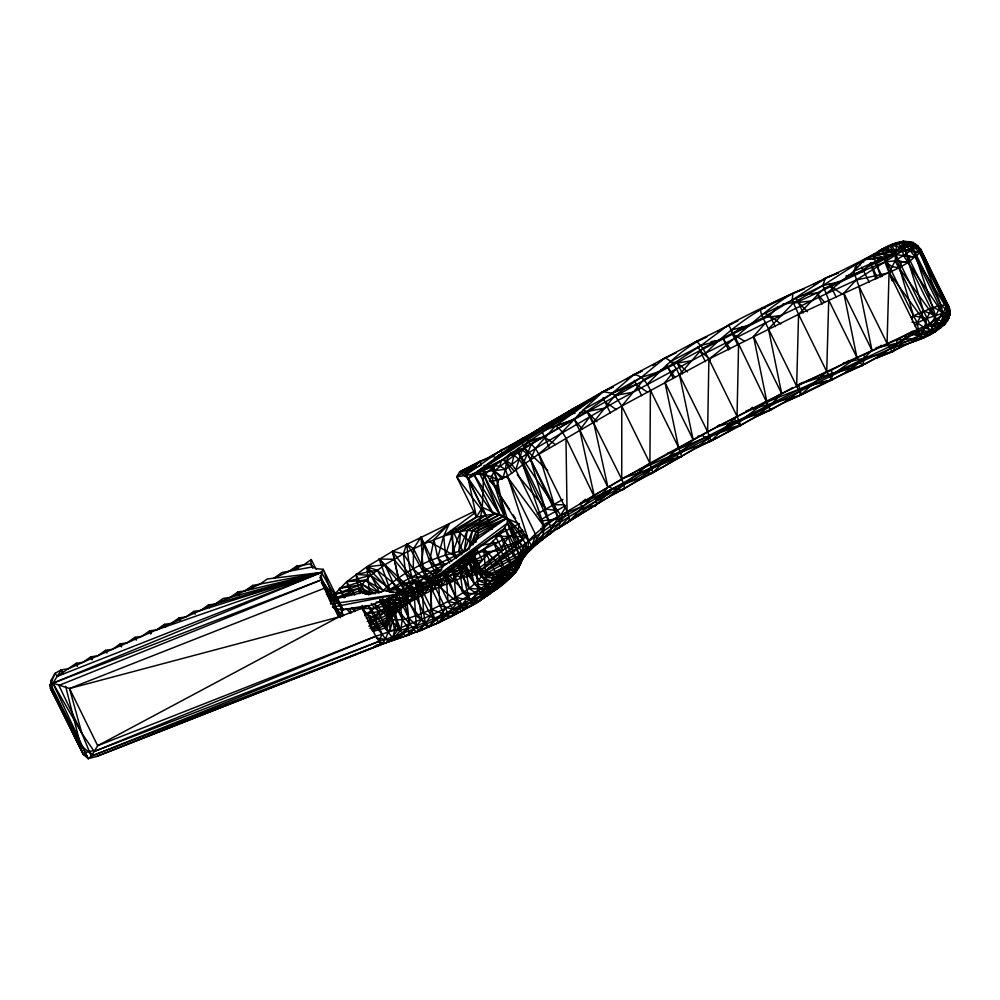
<?xml version="1.0" encoding="UTF-8"?>
<svg xmlns="http://www.w3.org/2000/svg" width="1000" height="1000" viewBox="0 0 1000 1000"><rect width="100%" height="100%" fill="white"/><g stroke="black" fill="none" stroke-linecap="round" stroke-linejoin="round"><path stroke-width="1.5" d="M851.787 266.537C871.275 260 901.55 226.3 920.8 249.525L948.938 306.725L947.862 309.938L943.487 314.438L927.2 325.037L826.712 371.562L766.725 401.087L707.625 431.737L649.912 463.225L594.113 495.288L569.212 521.2L556.7 529.188L609.15 496.65L624.375 488.663L623.95 484.8L621.737 479.2L621.763 406.037L614.9 395.538L612.163 393.4L603.237 391.575C555.138 418.075 509.525 448.738 459.663 471.825L456.675 476.788L476.488 517.05C486.238 515.725 498.537 511.075 507.088 517.987L528.562 540.562L531.337 545.2C525.788 562.075 506.9 569.412 492.925 577.938C482.35 595.763 461.388 604.25 444.038 614.1C425.95 621.487 406.625 633.025 386.5 629.95L384.775 628.212C386.737 604.25 412.925 594.688 430.875 584.25C449.475 576.587 470.913 563.525 491.112 573.663L492.837 575.4L492.925 577.938L481.138 577.025C468.225 592.263 449.387 600.925 431.75 609.462C418.525 614.275 404.387 622.15 389.95 619.412L379.613 599.975M455.363 558.2L452.638 552.675L460.55 531.413L467.238 530.45L493.55 514.425L473.738 474.162L603.237 391.575L633.962 374.575C642.613 375.575 646.95 383.188 650.413 390.2L649.912 463.225L652.8 472.537L609.15 496.65L567.212 522.575L612.45 488.787L704.55 437.85L800.075 388.988L904.137 339.712L924.538 327.738L935.863 323.488L941.388 322.863L946.938 319.2L950 314.525L948.938 306.725L919.712 252.75L918.363 247.662L902.738 245.662L895.812 251.5L890.35 254.725L853.65 271.388L825.888 293.962L765.512 322.912L705.75 353.1L618.425 400.15L535.388 448.488L518.938 459.137L505.45 469.363L488.338 471.163L479.988 474.35L473.738 474.162L456.675 476.788L485.725 515.237L460.55 531.413L443.663 536.062L423.812 543.85L403.425 553.812L384.925 564.775L370.575 575.388L362.075 584.4L360.387 587.938L360.487 590.7L362.362 592.587L366.538 594.325M453.425 566.312L455.763 597.137L462.2 604.325L469.538 606.737C484.787 600.2 494.787 587.587 506.825 577.05C514.237 570.837 521.312 563.65 524.2 554.175C549.637 521.875 590.35 506.65 623.95 484.8C690.913 446.025 759.625 410.25 829.438 376.9C865.1 358.775 902.725 344.4 938.35 326.475C945.713 322.463 952.875 315.7 948.938 306.725L946.6 305.138L917.75 245.275M526.9 535.9C513.938 546.725 493.013 545.363 482.3 560.288L458.088 562.125L461.375 570.413L461.287 577.95C433.938 589.312 402.238 600.588 384.688 625.675L371.887 630.325M445.538 572.013L446.262 577.825L455.763 597.137C477.125 604.212 496.725 591.525 511.2 576.9C518.1 571.013 521.362 562.513 524.2 554.175L522.938 547.825L507.088 517.987L497.188 487.05L497.3 480.15L494.225 471.112L494.387 465.825L509.45 454.4L603.237 391.575L613.112 386.9M652.2 468.787L637.312 480.45L622.875 489.75L612.45 488.787L582.837 506.05L579.562 504.225L612.45 488.787L651.562 473.475L695.113 448.475L711.038 440.763L707.625 431.737L708.888 359.1L702.825 348.162L696.7 341.213L633.962 374.575L626.512 379.4M697.837 436.262L702.337 435.438L710.325 441.413C740.337 425.475 769.812 408.512 800.987 395.012C829.925 378.05 862.775 368.587 889.925 348.675C910.788 342.525 936.775 337.35 949 317.5L947.862 309.938L919.712 252.75C904.812 247.85 889.175 253.062 874.075 253.962C826.888 279.962 776.038 299.237 728.575 324.913L738.587 343.9L737.038 416.287L740.713 425.175L710.325 441.413L673.375 454.65L639.9 469.525L623.6 477.938L579.562 504.225L585.513 499.25M796.65 386.175L798.575 314.363L792.2 300.062L792.95 293.263L803.988 288.812M449 569.075L453.35 573.413L462.85 592.725L470.35 599.25C492.587 594.35 524.113 573.85 522.938 547.825C540.662 523.625 569.637 511.15 594.113 495.288L579.788 430.05L590.175 416.163L586.475 411.65L583.475 409.675C564.362 429.2 546.888 451.05 522.788 464.712C512.8 472.238 503.05 481.788 489.487 480.812L494.225 471.112L514.05 455.375L531.312 444.188L586.475 411.65L612.163 393.4L633.962 374.575L641.963 370.887M837.925 273.038L825.312 277.987L822.913 285.525L828.725 300.1L826.712 371.562L831.612 380.138L845.275 372.55L859.663 362.6L871.963 350.35L858.913 286.212L853.65 271.388L857.688 263.125L863.85 261.85M872.55 259.475L879.225 250.725L895.812 251.5L900.113 248.363L907.1 246.588L915.337 257.238L947.862 309.938C946.575 338.125 910.825 338.35 893.05 351.463L892.113 351.613L887.062 343.4L889.05 272.725L884.887 262L884.338 257.65L874.075 253.962L873.863 257.137L880.863 276.913M468.425 555.538L468.888 561.087L478.387 580.4L491.362 581.2L515.275 568.075L520.413 563.95L521.413 551.45L522.938 547.825L507.45 523.075L507.088 517.987L476.062 531.413L467.238 530.45L458.988 551.163L460.35 553.925M879.225 250.725L891.1 245.125L895.812 251.5L895.163 260.8L927.2 325.037L929.925 331.438L929.75 334.8L906.7 334.513L896.55 339.963L846.363 362.413L831.25 370.363L799.338 384.038M915.65 251.5L915.337 257.238L943.487 314.438L945.275 324.175L939.513 328.438L930.512 325.2L895.4 253.812L889.5 245.775L881.65 249.475L873.863 257.137L870.962 256.112L858.65 262.95L860.125 264.913M870.812 258.863L870.962 256.112L868.25 259.225M316.075 569.3L311.288 559.587L303.363 565.1L274.1 578L282.038 572.487L312.6 566.9L316.825 568.763L323.275 569.35L321.425 572.425L267.325 578.975L259.4 584.487L68.213 668.812L61.438 669.788L55.138 673.25L50 685.062L50.562 688.512L83.413 754.513L88.225 758.637L91.263 756.162L382.1 643.95L409.075 634.812L408.075 628.2L408.713 617.888L406.362 596.375L394.775 587.925L377.875 592.575L371.188 593.538L362.362 592.587L331.1 599.85L326.325 593.862M83.413 754.513L50 685.062L52.938 683.175L57.138 676.413L55.138 673.25L51.3 680L50.562 688.512L83.413 754.513L87.925 751.475L95.1 750.575M449.588 569.05L454.988 574.2L461.287 577.95L482.987 572.788L523.6 539.188L518.325 531.9L519.012 523.837L482.325 507.388L468.137 478.562L464.875 473.387L461.838 471.012L480.85 460.875L494.438 455.863M472.062 553.075L471.625 557.712L478.387 580.4L488.212 585.087L506.725 580.1L511.2 576.9L517.7 566.388L519.675 555.462L521.413 551.45L507.45 523.075L431.763 580.062L402.025 593.587L338.612 617.038L69.525 688.512L52.938 683.175L88.225 758.637L96.55 756.488L384.3 643.25C421.55 631.487 457.713 615.588 490.15 593.638C491.9 575.737 511.475 569.712 519.675 555.462L507.45 523.075C491.213 550.988 458.65 564.45 431.763 580.062L430.825 615.5L424.9 624.688L416.575 631.925L413.4 629.388L410.175 624.275L387.688 599.1L398.875 628.45L402.3 633.488L406.037 635.812L439.35 622.438L469.538 606.737L481.037 599.6L490.812 589.113L499.4 582.962L505.3 570.988L493.025 541.163L511.55 565.325L512.962 571.5L511.2 576.9L501.312 585.013L477.537 594.25L462.85 592.725L459.613 569.062L460.637 559.9M470.062 552.9L482.413 571.975L491.112 573.663C513.175 563.5 531.188 548.05 550.288 533.55L551.125 528.9L530.55 459.5L535.388 448.488L555.337 426.05L558.587 427.887L562.487 432.287L565.962 438.088L567.075 511.438L559.738 523.038L550.288 533.55L547.075 535.725L559.325 527.4L559.738 523.038L538.938 454.25L535.388 448.488L531.312 444.188L527.812 442.5L522.35 449.8L515.75 469.812L544.338 526.737L542.225 539.538C531.312 548.725 518.112 557.163 513.775 571.562L491.362 581.2L481.138 577.025L471.625 557.712L473.2 551.675M366.287 618.25L372.25 617.087L407.262 604.362L408 597.163L398.488 577.85L392.512 551.362L474.062 511.488M746.112 410.863L800.987 395.012L831.612 380.138L832.35 373.338L831.25 370.363M911.95 322.137L917.262 322.863L924.538 327.738L935.225 331.575L918.625 330.8L917.262 322.863L913.5 315.75L895.4 253.812L896.988 242.963L904.562 243.388L912.975 248.188L918.462 247.938L920.8 249.525L949.375 309.538L941.388 322.863L930.512 325.2L935.225 331.575L941.538 320.6L943.487 314.438L903.575 255.837L902.525 250.45L900.113 248.363L903.388 243.738L908.763 241.625L915.238 243.875L920.8 249.525L919.712 252.75L908.175 262.475L899.062 267.838L798.575 314.363L708.888 359.1L621.763 406.037L538.938 454.25L567.075 511.438L569.163 517.125L569.212 521.2L567.212 522.575M312.8 567.975L310.75 563.812L311.288 559.587M330.562 604.075L331.1 599.85L334.237 594.55L346.688 581.712L366.825 566.788L392.512 551.362L403.425 553.812L413.288 569.087L422.788 588.4L424.275 594.275C407.812 594.513 392.75 602.6 376.15 602.038M96.55 756.488L392.287 640.288L400.775 629.938L402.35 619.4L399.2 598.587L393.85 595.425M474.425 542.913L477.95 533.288L507.088 517.987L525.8 543.663L524.2 554.175L520.413 563.95M549.375 523L522.788 464.712L518.938 459.137L514.05 455.375L509.45 454.4L506.538 460.825L505.45 469.363L528.562 540.562C528.513 551.425 522.863 560.712 515.275 568.075L492.925 577.938L482.488 574.188L472.987 554.875L473.762 549.9M476.163 541.775L482.325 507.388L483.762 470.438L636.138 384.55L699.963 350.6L769.737 315.462L777.575 306.913M466.488 556.013L464.837 564.913L469.113 588.375L477.537 594.25L494.75 590.225L498.3 587.8L506.825 577.05L511.55 565.325L500.188 534.288L516.375 560.125L517.7 566.388L515.7 572.05L506.725 580.1L483.55 589.475L469.113 588.375L456.55 564.138M468.8 548.975L472.463 530.45L499.812 514.612L484.125 475.363L479.988 474.35L499.812 514.612L467.238 530.45L464.338 550.4C433.8 556.413 403.462 570.538 381.125 592.425M442.475 567.388L437.725 557.725L443.663 536.062L449.312 523.775L433.963 539.612L429.6 561.112L439.113 580.425L443.038 585.112L447.225 577.038L445.188 572.9M369.062 623.088L400.062 609.362L401.737 601.512L384.925 564.775L379.137 559.038L393.787 559.25L405.575 573.438L422.788 588.4L415.412 599.275C397.425 600.4 381.025 609.7 362.675 608.387L362.088 605.438M924.538 327.738L926.55 318.488L933.125 307.413L941.125 305.375L946.6 305.138L947.837 313.062L946.938 319.2L942.138 325.737L945.275 324.175L949 317.5L949.987 311.925L947.862 309.938M473.9 550.7C470.138 567.125 451.15 573.638 438.562 582.175C421.213 590.675 403.05 600.325 383.325 600.862L389.95 619.412L389.812 630.825L392.825 620.175L387.5 600.862L384.787 599.637M377.238 638.2L392.287 640.288L397.013 620.175L392.85 600.087L388.762 598.038M470.9 552.463L468.888 561.087L474.338 584.225L483.55 589.475C502.362 588.525 513.013 578.325 516.375 560.125L505.037 528.2L431.763 580.062L424.9 575.363L394.775 587.925L402.025 593.587L427.512 627.463L438.638 622.5L448.312 613.825L457.4 602.35L479.237 589.65L497.738 577L483.775 548.638L486.562 584.862L481.225 595.388L471.15 605.575L469.538 606.737L453.338 609.325L439.975 605.638L424.9 575.363C443.762 564.663 466.55 555.425 478.038 536.05L477.95 533.288L476.062 531.413L504.35 515.812L497.3 480.15L491.7 476.425L484.125 475.363L504.35 515.812L472.463 530.45L464.338 550.4L467.125 550.4M472.837 545.075L476.062 531.413L469.062 549.038M918.363 247.662L920.8 249.525L914.237 246.863L909.262 243.538L908.763 241.625L891.1 245.125L903.238 241.363L913.075 242.413L913.85 244.6L912.975 248.188L935.387 315.163L935.863 323.488L942.788 323.812L947.438 321.112L950 314.525L948.938 306.725M462.638 557.962L464.837 564.913L474.338 584.225L488.212 585.087L510.913 575.588L518.787 567.7L520.95 561.812L519.675 555.462L505.037 528.2L446.3 572.425L457.4 602.35L430.825 615.5L398.875 628.45L389.3 641.275L385.588 638.938L361.825 607.9L343.088 609.612L336.637 609.025L332.425 607.163L402.025 593.587L414.613 580.15L422.238 590.15L431.75 609.462L444.038 614.1L449.675 617.463L459.787 607.85L468.638 596.05L460.075 564.487L479.237 589.65L481.225 595.388L481.037 599.6L478.725 601.188L462.2 604.325L448.062 601.487L438.562 582.175L435.012 570.175L438.762 572.725M515.75 469.812L511.775 464.338L514.05 455.375L518.275 448.475L522.35 449.8L526.838 453.837L530.55 459.5L557.837 517.25C545.288 546.613 513.075 557.463 487.788 572.788L482.987 572.788L473.837 569.712L464.562 558.112M475.625 542.238L477.95 533.288M497.3 480.15L503.1 477.5L505.45 469.363L499.9 466.1L501.45 460.213L506.538 460.825L511.775 464.338M435.012 570.175L431.763 580.062L449.762 617.125L438.638 622.5L436.613 619.475L430.825 615.5L416.863 587.188L414.613 580.15L430.462 586.325L431.75 609.462L434.575 618.5L429.025 627.05L425.238 622.388L423.625 612.85L422.238 590.15L404.462 584.375L402.025 593.587L410.175 624.275L402.3 633.488L396.075 639.062L391.812 636.9L368.212 605.525L343.088 609.612L338.612 617.038L97.675 745.713L91.263 756.162L81.8 733.162L58.9 685.438L321.425 579.837L321.425 572.425L252.625 585.462L244.688 590.975L237.913 591.95L229.988 597.463L223.212 598.438L215.275 603.95L208.5 604.925L200.575 610.438L193.8 611.413L185.863 616.912L179.088 617.888L171.163 623.4L164.387 624.375L156.45 629.888L149.675 630.862L141.75 636.375L134.963 637.35L127.037 642.862L120.262 643.838L112.338 649.35L105.55 650.325L97.625 655.837L90.85 656.812L82.925 662.325L76.137 663.3L57.138 676.413L61.438 669.788L63.475 673.925M474.15 550.525L472.987 554.875L481.138 577.025L482.413 571.975L472.912 552.663L482.488 574.188L492.837 575.4L517.013 563.95L522.038 560.075L527.112 549.925L525.8 543.663M477.262 538.95L478.038 536.05L507.088 517.987L476.35 539.6M874.075 253.962L896.062 254.65L915.337 257.238L909.912 256.337L908.175 262.475L936.325 319.662L938.35 326.475L940.7 328.025L939.513 328.438L944.963 321.65L936.325 319.662L899.062 267.838L892.3 266.712L884.887 262L854.225 274.613L823.763 288.625L798.575 314.363L826.712 371.562L800.875 394.775L784.575 402.062L770.525 410.2L754.475 417.287L740.275 425.688L704.55 437.85L670.888 452.388L639.9 469.525L642.65 471.65L651.562 473.475L695.113 448.475L710.05 437.225M372.725 631.438L384.775 628.212L388.363 615.7L380.9 600.525M368.963 626.312L394.05 614.125L396.512 605.662L391.763 596M946.6 305.138L945.475 308.875L935.863 323.488M477.188 538.825L478.038 536.05M799.388 384.162L832.35 373.338L862.325 365.6L864.712 358.062L863.888 354.95M825.888 293.962L856.15 280.038L884.887 262L895.163 260.8L910.2 251L914.237 246.863L915.238 243.875L896.45 243.412L896.988 242.963L904.975 250.225L933.125 307.413L938.775 310L942.775 313.288L943.838 318.675L941.388 322.863L942.138 325.737L949 317.5L947.275 315.763L943.487 314.438M369.95 628.325L389.4 618.525L392.463 609.475L387.038 598.45M494.225 471.112L503.1 477.5L507.287 476.75L535.312 533.975C531.95 556.5 510.775 565.913 492.837 575.4L482.413 571.975L472.088 552.463L480.913 570.475L491.112 573.663C511.725 565.425 531.25 553.663 543.438 534.6M384.775 628.212L388.438 617.9L388.363 615.7L379.663 599.913M371.275 629.263L386.238 622.413L389.725 612.863L382.938 599.062M384.688 625.675L389.725 612.863L381.362 600.188M899.062 267.838L901.812 261.613L908.175 262.475L895.163 260.8L889.05 272.725L856.15 280.038L843.825 293.15L856.875 357.3L862.325 365.6M667.9 452.962L670.888 452.388L717.113 426.85L770.525 410.2L738.587 343.9M531.312 444.188L522.788 464.712L544.338 526.737L529.525 550.662L524.975 553.938M911.775 319.475L913.5 315.75L933.125 307.413M936.325 319.662L929.925 331.438L922.525 337.975L917.2 329.913L889.05 272.725L927.2 325.037L938.35 326.475L934.237 332.225L929.925 331.438M386.238 622.413L392.463 609.475L384.925 599.675M896.45 243.412L903.238 241.363L912.975 248.188L941.125 305.375L930.512 325.2L942.788 323.812L950 314.525L947.837 313.062L942.775 313.288L941.125 305.375L918.462 247.938L913.075 242.413L912.975 248.188L904.975 250.225L885.35 258.55L878.988 257.7L876 263.888L882.175 276.438M845.275 372.55L861.663 365.637L875.738 358.325L893.05 351.463L897.087 343.2L896.55 339.963L923.75 337.725L913.475 334.038L912.513 331.213L906.7 334.513L904.137 339.712M915.225 326.438L923.55 311.012L904.975 250.225L904.562 243.388L903.238 241.363M520.95 561.812L515.7 572.05L510.913 575.588L491.362 581.2M389.4 618.525L396.512 605.662L389.738 597.913M446.3 572.425L468.638 596.05L470.825 601.675L471.15 605.575L459.8 612.188L444.038 614.1L439.35 622.438L434.575 618.5L423.625 612.85L414.125 593.538L404.462 584.375M896.988 242.963L889.5 245.775L887.125 249.925L885.35 258.55L892.062 280.887M394.05 614.125L401.737 601.512L395.425 595.013M542.45 525.337L560.65 515.2L565.525 507.337M400.062 609.362L408 597.163L392.238 582.2L377.113 570.2L366.825 566.788L369.7 594.6M364.613 615.662L366.75 613.787L379.55 611.438L392.238 606.737L407.262 604.362L415.087 592.75L405.575 573.438L403.425 553.812L406.6 543.962L413.537 548.625L433.575 589.5L419.925 590.288L407.163 593.688L395.8 595.062M920.125 335.125L927.2 325.037M943.838 318.675L947.837 313.062L945.475 308.875L941.125 305.375M460.575 561.575L468.5 570.475L476.838 573.675L503.062 549.862L501.275 547.238L509.113 536.65L522.238 529.788M890.35 254.725L884.887 262L902.525 250.45L909.262 243.538L902.738 245.662M409.075 634.812L416.312 625.662L414.125 593.538L394.775 587.925M676.112 352.85L665.138 357.775L641.338 377.287L614.9 395.538L593.6 422.013L607.925 487.25L596.263 500.925L596.487 504.888L594.738 506.125L612.45 488.787L609.438 486.812M623.6 477.938L642.65 471.65L681.712 456.562L678.562 447.388L664.95 382.375L676.275 368.587L670.925 361.337L665.138 357.775L659.175 361.625M445.725 608.425C438.025 618.362 429.375 628.875 416.575 631.925M737.875 320.95L728.575 324.913L700.875 345.613L673.138 363.75L643.812 379.55L621.763 406.037L649.912 463.225L609.15 496.65M467.05 555.913L473.837 569.712L476.838 573.675L523.6 539.188L503.062 549.862L492.113 551.438L471.613 561.55L461.375 570.413L452.375 581.213C434.95 579 417.7 584.788 400.087 583.312L386.925 591.237M782.588 304.288L797.875 301.812L863.737 271.15L870.575 262.987L876 263.888L885.35 258.55L881.65 249.475L887.125 249.925L895.4 253.812M444.637 564.738L431.763 580.062L457.4 602.35L459.787 607.85L460.662 611.45L459.8 612.188L453.338 609.325L448.062 601.487L446.262 577.825L441.262 574.425M476.55 548.688L482.3 560.288L469.525 575.413L462.15 571.987L454.85 564.5M688.275 346.45L696.7 341.213L733.775 322.9M399.825 637.825L408.075 628.2L402.35 619.4L392.85 600.087L387.075 598.35M823.25 279.413L825.987 277.95L792.2 300.062L762.975 317.762L702.825 348.162L679.475 374.538L693.088 439.562L680.913 452.912M739.525 421.737L766.725 401.087L753.538 336.438L765.512 322.912M857.688 263.125L822.913 285.525L793.325 303.025L768.5 328.975L781.688 393.625L769.3 406.5L754.475 417.287M853.65 271.388L864.737 259.65L884.338 257.65L854.225 274.613M540.95 528.825L543.787 528.288L552.038 519.612L563.562 517.225L582.837 506.05L560.65 515.2L553.612 504.8L522.762 444M559.325 527.4L569.163 517.125M637.312 480.45L652.8 472.537L678.562 447.388L650.413 390.2M473.2 473.338L468.137 478.562L476.488 517.05L452.612 533.3L445.475 554.888L449.55 563.162M369.35 625.15L384.475 612.175L400.838 601.2L419.925 590.288L440.387 580.188L451 571.362L471.613 561.55M647.138 384.275C664.987 366.5 683.325 347.287 706.55 336.9M484.125 475.363L494.387 465.825L499.9 466.1M695.113 448.475L711.038 440.763L737.038 416.287L708.888 359.1C737.362 337.625 761.875 311.337 792.95 293.263L804.15 288.837M480.238 461.475L481.312 464.975L464.875 473.387L480.85 460.875L459.663 471.825L468.137 478.562L483.762 470.438L509.562 509.513M705.75 353.1C730.487 328.237 759.287 307.075 791.988 294L756.725 311.438M719.287 424.837L717.113 426.85C753.725 407.812 790.975 389.125 831.612 380.138M573.4 419.837L555.337 426.05L603.237 391.575L583.475 409.675L641.338 377.287L659.45 371.688M749.075 410.275L752.425 407.262M367.163 621.55L387.9 605.575L417.725 587.863L451 571.362L461.375 570.413M406.037 635.812L413.4 629.388L421.887 619.487L416.863 587.188L424.9 575.363L438.562 582.175L439.975 605.638L444.038 614.1M482.3 560.288L461.287 577.95L462.15 571.987L457.388 562.337M843.45 362.875L846.363 362.413L848.737 360.45M876.125 347.612L879 347.212L881.4 345.262M449.312 523.775L423.812 543.85L421.375 564.938L439.113 580.425L433.575 589.5C423.462 575.138 417.25 558.175 406.6 543.962C409.338 561.4 408.237 582.837 424.275 594.275L430.875 584.25L413.288 569.087L413.537 548.625L421.037 537.05L437.775 571.587L414.6 583.025L395.6 593.837M366.025 605.788L362.675 608.387L366.75 613.787L372.25 617.087L377.7 617.425L368.713 621.325M366.75 613.787L389.312 597.75M513.775 571.562L518.787 567.7M392.287 640.288L408.075 628.2M588.025 401.438L571.938 413.675L552.337 425.1M589.288 400.625L603.237 391.575M503.062 549.862L469.525 575.413L468.5 570.475L462.388 558.062M494.75 590.225L505.363 582.188L506.825 577.05L505.3 570.988L483.775 548.638M451.725 561.3L445.475 554.888L443.663 536.062L474.837 512.938M518.975 546.45L482.987 572.788L478.025 569.7L467.762 555.225M582.575 404.087L573.038 408.713L566.6 413.375M560.65 515.2L563.562 517.225L482.987 572.788L538.488 542.1L550.288 533.55M742.387 326.8L732.375 334.012L737.875 345.175M784.575 402.062L799.287 391.538L762.975 317.762C761.188 314.037 757.85 306.887 765.125 308.137M829.438 376.9L856.875 357.3L828.725 300.1M489.913 457.05C507.425 446.05 526.35 437.688 543.438 425.975L581.15 404.925M487.175 595.65L498.3 587.8L499.4 582.962L497.738 577M531.087 548.2L535.262 545.275L536.812 540.062L535.312 533.975M288.738 571.525L296.588 566.075L310.75 563.812L312.6 566.9M543.438 425.975L473.738 474.162L499.812 514.612M538.488 542.1L542.225 539.538M889.925 348.675L917.2 329.913M490.15 593.638L478.725 601.188L470.35 599.25M456.675 476.788L480.85 460.875L465.913 474.975L485.725 515.237L452.612 533.3L452.638 552.675L456.6 557.125M573.038 408.713L473.738 474.162L494.387 465.825M556.7 529.188L569.212 521.2M652.6 365.613L655.225 364.012M541.675 427.225L571.538 409.812L571.938 413.675L575.025 413.3M540.425 519.925L565.887 505.462M443.663 536.062L476.488 517.05L482.325 507.388L492.25 529.362M562.9 499.412L537.112 514.025M717.638 331.488L727.062 326.05M525.087 534.637L521.425 536.75L495.363 536.225L490.025 538.9M910.825 317.275L913.5 315.75L926.55 318.488L942.775 313.288M494.225 458.038L514.113 447.113M792.675 387.575L766.312 402.287L770.525 410.2M449.675 617.463L460.662 611.45L470.825 601.675L479.237 589.65L472.688 556.487L486.562 584.862L490.812 589.113C456.587 612.4 418.3 628.9 378.988 641.388L94.225 751.475L81.8 733.162L52.938 683.175L321.425 572.425L343.088 609.612L324.425 588.212L321.425 579.837L52.938 683.175M813.637 284.55L820.5 280.887M670.925 361.337L700.875 345.613L718.85 340.525M462.137 560.163L509.113 536.65M519.012 523.837L495.363 536.225L501.275 547.238M501.45 460.213L473.738 474.162L523.1 437.762L521.712 438.787L522.038 441.325M908.15 343.625L892.113 351.613L875.738 358.325M602 392.512L613.162 386.987M761.587 314.938L822.913 285.525L840.15 281.637M390.812 591.962L379.137 559.038L400.087 583.312L423.1 571.075L467.3 550.163M632.987 375.375L642.138 370.975M917.262 322.863L926.55 318.488M664.438 358.425L669.725 355.95M441.838 569.7L437.775 571.587L423.1 571.075L421.037 537.05L429.6 561.112L440.613 571.062M696.275 341.712L706.925 336.863M51.3 680L52.362 687.712L50.562 688.512L80.5 744.9L87.925 751.475L92.85 754.338M94.225 751.475L375.788 636.275L398.875 628.45L374.237 603.55L388.2 631.925L385.588 638.938L382.1 643.95L378.988 641.388L375.788 636.275L361.825 607.9M827.337 277.4L838.138 273.025M91.263 756.162L378.988 641.388L382.175 633.888L368.212 605.525M57.138 676.413L321.425 572.425L244.688 590.975M81.8 733.162L69.525 688.512L324.425 588.212L338.612 617.038M375.788 636.275L97.675 745.713L69.525 688.512M546.1 429.637L574.15 419.275L582.025 428.75M527.812 442.5L545.775 436.112M589.475 400.925L592.388 399.888M611.35 393.212L636.138 384.55L647.6 392.225M156.45 629.888L321.425 572.425L229.988 597.463M660.75 369.862L667.85 367.45L674.963 377.438M200.575 610.438L321.425 572.425L215.275 603.95M375.363 646.062L384.3 643.25L379.725 642.763M369 594.338L360.487 590.7L331.1 599.85L321.3 582.5M375.35 645.925L384.3 643.25L379.688 643.475M855.088 267.538L857.975 266.712M581.8 508.975L596.487 504.888M375.337 645.75L384.3 643.25L379.75 643.938M845.875 276.062L863.737 271.15L869.237 282.312M531.025 434.175L535.1 433.062M731.112 330.125L748.962 325.325M510.712 445.688L520.763 442.987M528.025 441.062L544.025 436.838L555.425 444.588M498.963 454.675L504.862 453.512M665.7 460.75L681.712 456.562M711.05 341.763L715.575 340.637M718.587 339.888L723.112 338.75L730.238 348.75M723.988 429.338L740.713 425.175M378.3 644.75L384.3 643.25L379.787 644.2M846.363 362.413L893.05 351.463M813.65 384.012L831.225 380.037M879 347.212L923.75 337.725L922.525 337.975M586.475 411.65L604.663 408.125M614.9 395.538L633.188 392.163M481.125 545.262L498.45 542.238M799.762 295.725L816.688 292.938L824.55 302.337M673.138 363.75L691.488 360.763M332.075 603.85L402.025 593.587L385.812 590.688L391.688 592.312M435 565.425L447.312 563.663M510.637 452.775L517.85 451.863L553.612 504.8L564.15 504.738M762.975 317.762L781.175 315.462M579.637 412.738L587.325 411.8L596.888 421.688M540.7 521L552.038 519.612M913.475 334.038L935.225 331.575M793.325 303.025L811.4 300.988M366.825 566.788L384.925 564.775L415.087 592.75L415.412 599.275C397.013 590.938 397.025 568.212 392.512 551.362L411.4 577.075L439.75 576.987L443.038 585.112C424.988 584.338 407.587 590.887 389.363 589.675L366.825 566.788L379.5 592.463M518.325 531.9L523.962 531.3M914.038 331.112L918.625 330.8M492.113 551.438L472.312 552.238M448.062 571.413L451 571.362M369.087 622.413L372.038 622.388M889.5 245.775L896.325 246.025L904.975 250.225M669.775 362.225L677.025 362.638L687.475 371.875M903.575 255.837L909.912 256.337M878.988 257.7L873.863 257.137L885.35 258.55L913.5 315.75M895.163 260.8L901.812 261.613M517.225 474.775L546 509.05L557.013 510.65M384.475 612.175L379.55 611.438L374.425 607.837L371.275 603.425M484.038 465.45L490.85 466.637L502.3 479.412M910.2 251L919.712 252.75L914.237 246.863M392.238 606.737L387.9 605.575L383.225 601.675L382.262 599.062M923.55 311.012L935.387 315.163M399.025 594.338L406.362 596.375L415.875 615.688L425.238 622.388L418.862 631.2L416.312 625.662L408.713 617.888L399.2 598.587L392.1 596.575M487.788 572.788L478.025 569.7L469.875 553.15M368.837 594.513L365.962 593.538L368.638 594.663M383.2 599.4L387.5 600.862L397.013 620.175L400.775 629.938M900.562 242.712L903.388 243.738L895.812 251.5L885.125 247.662M680.738 457.35L673.375 454.65L670.888 452.388M362.362 592.587L366.55 594.237M764.837 313.4L769.737 315.462L780.75 323.988M373.175 593.787L360.387 587.938L334.237 594.55L336.725 600.2M360.487 590.7L368.462 594.462M407.262 604.362L397.163 599.625L394.012 596.462M378.925 592.9L362.075 584.4L339.387 588.488L344.113 597.925M427.612 540.7L455.213 556.013L456.362 558.462M370.988 594.025L360.387 587.938L331.1 599.85L320.175 577.638M744.412 341.112L732.375 334.012L730.45 329.963M603.175 397.663L604.875 401.838L616.5 409.637M941.388 322.863L942.788 323.812M829.4 283.625L830.8 286.275L842.25 294.163M375.262 593.812L362.075 584.4L334.237 594.55L337.275 598.062M913.85 244.6L918.462 247.938L915.238 243.875M489.487 480.812L497.188 487.05M454.975 528.663L473.088 544.312M542.087 526.8L543.787 528.288M698.088 346.512L699.963 350.6L710.45 359.875M442.825 573.05L452.375 581.213L454.988 574.2L451.587 567.3M379.087 592.525L365.513 580.175L346.688 581.712L350.55 594.975M445.275 564.938L437.725 557.725L433.963 539.612M524.45 448.188L547.75 470.575M795.837 297.812L797.875 301.812L807.475 311.7M393.325 592.837L387.013 586.35L370.575 575.388L355.913 574.425L359.738 593.625M740.275 425.688L734.163 418.725M346.425 608.6L350.487 613.288M514.25 471.225L504.325 459.4L511.7 473.075M461.775 554.637L458.988 551.163L460.55 531.413L493.55 514.425L465.913 474.975L502.2 449.412L501.2 450.225L501.975 453.875M507.287 476.75L544.338 526.737M321.425 579.837L343.088 609.612L323.275 569.35L336.637 609.025L320.238 575.712M337.075 608.825L342.2 616.512M513 514.725L515.575 518.625M345.25 597.463L339.387 588.488L365.513 580.175L382.962 590.163L370.575 575.388L346.688 581.712L354.675 595.05M351.95 607.712L354.462 611.562M500.487 496.287L528.562 540.562M590.175 416.163L621.737 479.2M310.75 563.812L313.012 567.812M861.587 267.213L863.737 271.15M676.275 368.587L707.625 431.737M335.462 608.138L340.55 617.8M366.325 594.35L355.913 574.425L377.113 570.2L389.725 591.862M50 685.062L88.225 758.637M349.487 608.713L351.512 612.75M858.913 286.212L887.062 343.4M843.825 293.15L871.963 350.35M830.8 286.275L836.287 297.438M816.688 292.938L822.175 304.1M797.875 301.812L803.363 312.975M769.737 315.462L775.225 326.625M753.538 336.438L781.688 393.625M723.112 338.75L728.612 349.913M699.963 350.6L705.45 361.763M677.025 362.638L682.513 373.8M673.35 378.612L666.637 364.712M664.95 382.375L693.088 439.562M641.625 395.7L634.375 380.4M604.875 401.838L610.375 412.987M587.325 411.8L592.812 422.962M579.788 430.05L607.925 487.25M574.15 419.275L579.65 430.438M565.962 438.088L596.263 500.925M549.525 448L542.425 432.6M517.85 451.863L546 509.05M490.85 466.637L498.413 481.975M452.638 530.525L463.263 552.112M383.325 600.862L392.825 620.175L394.625 630.825M297.938 568.837L296.588 566.075L297.65 568.975M239.275 594.712L237.913 591.95L238.988 594.85M193.8 611.413L195.15 614.163M180.45 620.65L179.088 617.888L180.15 620.8M164.387 624.375L165.738 627.137M151.037 633.625L149.675 630.862L150.738 633.763M134.963 637.35L136.325 640.113M121.625 646.6L120.262 643.838L121.325 646.737M105.55 650.325L106.912 653.088M92.212 659.575L90.85 656.812L91.912 659.712M77.5 666.062L76.137 663.3L77.213 666.2M52.362 687.712L80.5 744.9L80.8 749.675M799.287 391.538C802.712 400.6 800.075 386.413 797.95 384.637M877.6 278.412L870.575 262.987L875.788 278.962M340.462 608.675L343.575 615.725M320.288 577.3L330.112 601.475M252.625 585.462L253.688 588.362M208.5 604.925L209.562 607.825M491.7 476.425L504.35 515.812M354.412 608.225L355.275 611.175M61.438 669.788L62.2 672.788M65.625 686.312L80.5 744.9M521.413 551.45L522.65 557.863M450.725 531.45L455.213 556.013M388.438 617.9L386.5 629.95L389.95 619.412L380.438 600.1L388.438 617.9"/></g></svg>
